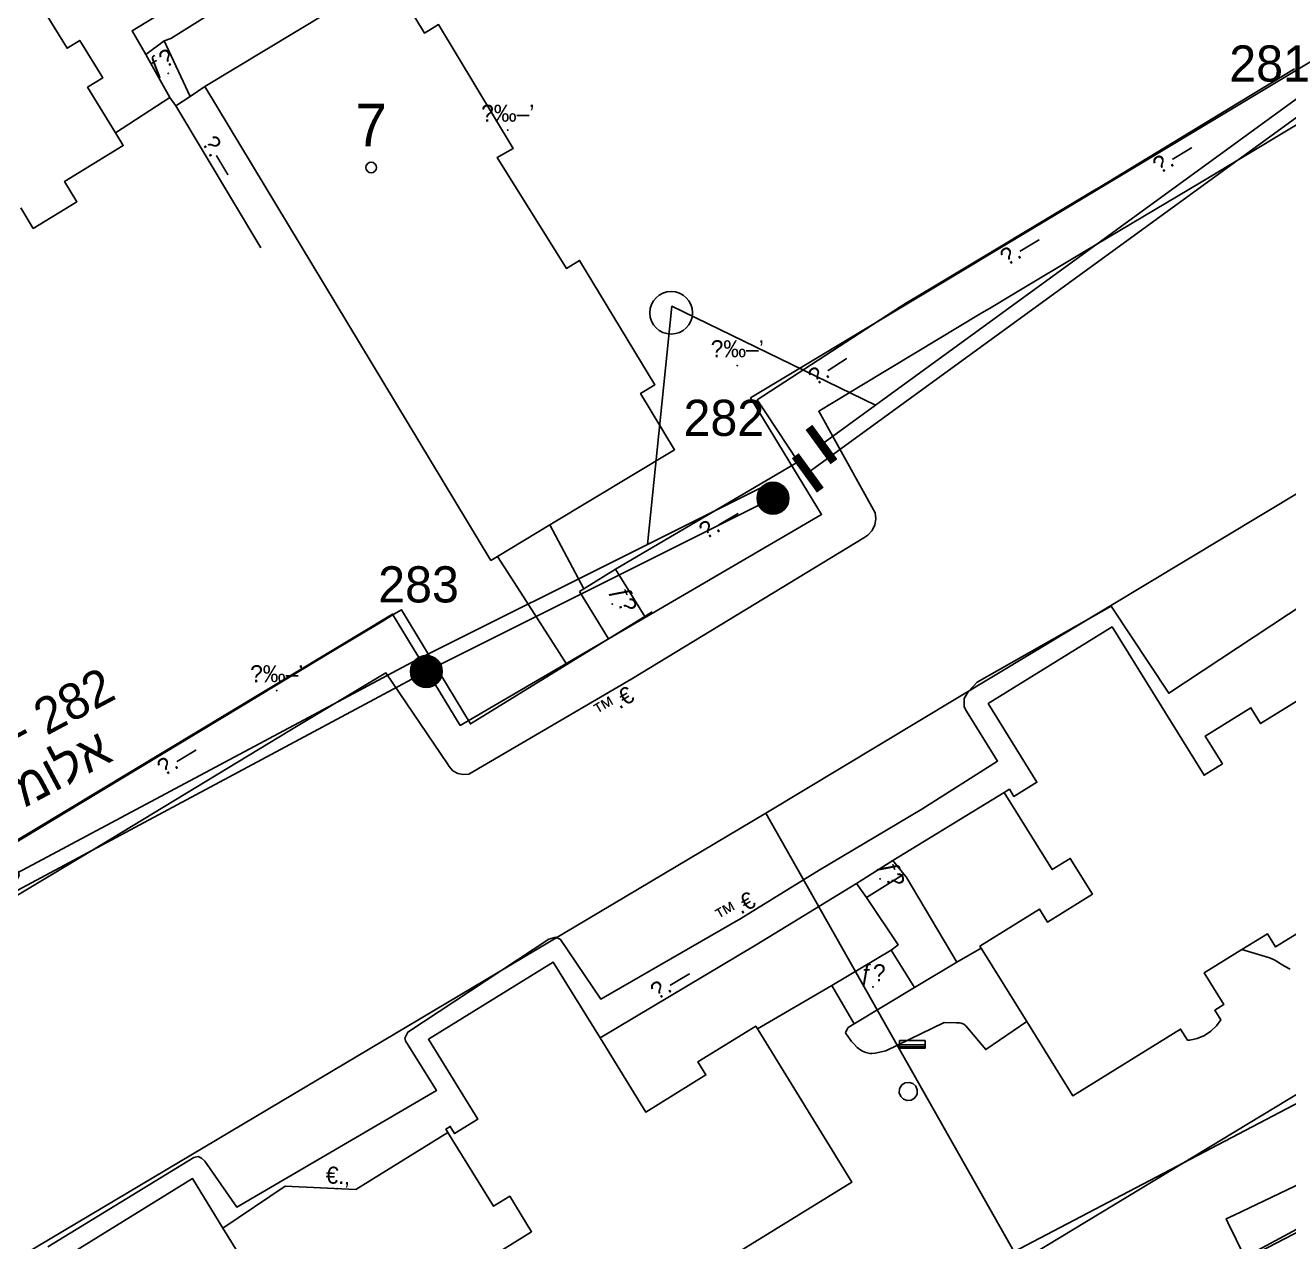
# Model space of a CAD drawing. Header units: metres. Extents: x 218299 to 220222, y 572714 to 574340.
# Drawn here: x 219390.6 to 219449.9, y 573939.9 to 573997.1 of the extents above; entities that cross this region are included whole.
import ezdxf
from ezdxf.enums import TextEntityAlignment as Align

# ---------------------------------------------------------------- set-up
doc = ezdxf.new("R2010")
doc.units = ezdxf.units.M
doc.header["$MEASUREMENT"] = 0
for name, color, linetype in [('1602', 44, 'Continuous'), ('1603', 44, 'Continuous'), ('6021', 110, 'Continuous'), ('6031', 254, 'Continuous'), ('6321', 7, 'Continuous'), ('6515', 7, 'Continuous'), ('6592', 7, 'Continuous'), ('6593', 7, 'Continuous'), ('6901', 3, 'Continuous'), ('A_POINTS', 2, 'Continuous'), ('M2200', 253, 'Continuous'), ('M2401', 7, 'Continuous'), ('M2404', 7, 'Continuous'), ('M2407', 253, 'Continuous'), ('M2412', 253, 'Continuous'), ('M2420', 253, 'Continuous'), ('M2601', 253, 'Continuous'), ('M2602', 253, 'Continuous'), ('M2605', 253, 'Continuous'), ('M2804', 253, 'Continuous'), ('M5202', 253, 'Continuous'), ('M5250', 253, 'Continuous')]:
    doc.layers.add(name, color=color, linetype=linetype)
doc.styles.add('HEBTXT', font='HEBTXT')
doc.styles.add('MAVAT_HEBTXT', font='HEBTXT')

# ---------------------------------------------------------------- blocks, each defined once
blk = doc.blocks.new('6901')
at = {"layer": 'A_POINTS'}
blk.add_circle((0, 0), 0.25, dxfattribs=at)
at = {"color": 0, "style": 'HEBTXT', "flags": 1}
blk.add_attdef('CODE', (-2.918, 6.399), '', height=1.7, dxfattribs=at)
at = {"color": 0, "style": 'HEBTXT'}
for tag, p in [('PATH', (0.169, 4.708)), ('HTCH', (0.169, 2.708))]:
    blk.add_attdef(tag, text='', height=1.7, dxfattribs=at).set_placement(p, align=Align.MIDDLE_CENTER)
blk = doc.blocks.new('6515')
at = {"color": 0, "const_width": 0.4}
blk.add_lwpolyline([(0, 1), (0, -1)], dxfattribs=at)
at = {"color": 0, "style": 'HEBTXT', "flags": 1}
for tag, p in [('POLE_NUM', (0.583, 1.177)), ('POLE_TYPE', (0.591, -1.226))]:
    blk.add_attdef(tag, p, '', height=1.7, dxfattribs=at)
blk = doc.blocks.new('6593')
at = {"color": 0, "const_width": 0.4}
blk.add_lwpolyline([(0, 1), (0, -1)], dxfattribs=at)
at = {"color": 0, "style": 'HEBTXT', "flags": 1}
for tag, p in [('POLE_NUM', (0.583, 1.177)), ('POLE_TYPE', (0.591, -1.226))]:
    blk.add_attdef(tag, p, '', height=1.7, dxfattribs=at)
blk = doc.blocks.new('6321')
at = {"color": 0, "const_width": 0.75}
blk.add_lwpolyline([(-0.375, 0, 1), (0.375, 0, 1)], format="xyb", close=True, dxfattribs=at)
at = {"color": 0}
blk.add_circle((0, 0), 0.75, dxfattribs=at)
at = {"color": 0, "style": 'HEBTXT'}
blk.add_attdef('POLE_NUM', (1.75, 1.75), '', height=1.7, dxfattribs=at)
at = {"color": 0, "style": 'HEBTXT', "flags": 1}
blk.add_attdef('MAP_TYPE', (1.734, -0.717), '', height=1.7, dxfattribs=at)
blk = doc.blocks.new('1603')
at = {"layer": 'A_POINTS'}
blk.add_circle((0, 0), 0.25, dxfattribs=at)
at = {"color": 0, "style": 'HEBTXT'}
blk.add_attdef('PARCEL_NUM', text='', height=2, dxfattribs=at).set_placement((0, 1), align=Align.CENTER)
at = {"color": 0, "style": 'HEBTXT', "flags": 1}
blk.add_attdef('LOT_NUM', text='', height=2, dxfattribs=at).set_placement((0, -2.5), align=Align.CENTER)
blk = doc.blocks.new('M2804')
blk.add_circle((0, 0), 0.025)
at = {"style": 'MAVAT_HEBTXT'}
blk.add_attdef('NAME', text='', height=0.8, dxfattribs=at).set_placement((0, 1.59), align=Align.MIDDLE)
blk = doc.blocks.new('M5202')
blk.add_lwpolyline([(-2, -0.53), (2, -0.53), (2, 0.67), (-2, 0.67)], close=True)
for points in [[(-2, 0), (2, 0)], [(-2, -0.33), (2, -0.33)]]:
    blk.add_lwpolyline(points)
at = {"style": 'MAVAT_HEBTXT', "flags": 1}
for tag, p in [('MARK', (0, 1.92)), ('HEIGHT', (0, -1.78)), ('NAME', (0, -4.35))]:
    blk.add_attdef(tag, text='', height=0.8, dxfattribs=at).set_placement(p, align=Align.MIDDLE)
blk = doc.blocks.new('M2404')
blk.add_circle((0, 0), 0.025)
at = {"style": 'MAVAT_HEBTXT'}
blk.add_attdef('NAME', text='', height=0.8, dxfattribs=at).set_placement((0, 1.59), align=Align.MIDDLE)
blk = doc.blocks.new('M2412')
blk.add_circle((0, 0), 0.025)
at = {"style": 'MAVAT_HEBTXT'}
blk.add_attdef('NAME', text='', height=0.8, dxfattribs=at).set_placement((0, 1.59), align=Align.MIDDLE)
blk = doc.blocks.new('M2602')
blk.add_circle((0, 0), 0.025)
at = {"style": 'MAVAT_HEBTXT'}
blk.add_attdef('NAME', text='', height=0.8, dxfattribs=at).set_placement((0, 1.59), align=Align.MIDDLE)
blk = doc.blocks.new('M2605')
blk.add_circle((0, 0), 0.025)
at = {"style": 'MAVAT_HEBTXT'}
blk.add_attdef('NAME', text='', height=0.8, dxfattribs=at).set_placement((0, 1.59), align=Align.MIDDLE)
blk = doc.blocks.new('111')
at = {"layer": 'M2200'}
for points in [[(219390.043, 574000.051, 598.518), (219392.53, 573996.004, 598.616), (219393.125, 573996.368, 598.091), (219394.203, 573994.605, 598.091), (219393.492, 573994.171, 598.721), (219394.801, 573992.029, 598.557), (219395.169, 573991.428, 598.511), (219392.406, 573989.739, 598.721), (219392.986, 573988.79, 592.211), (219390.936, 573987.537, 592.211), (219390.348, 573988.499, 598.721)], [(219451.027, 573954.831, 598.983), (219449.315, 573953.77, 599.298), (219448.932, 573954.387, 600.138), (219447.737, 573953.647, 600.223), (219445.959, 573952.545, 600.348), (219446.882, 573951.056, 600.138), (219446.457, 573950.793, 600.138), (219446.739, 573950.338, 598.983), (219446.537, 573950.055, 598.872), (219446.278, 573949.809, 598.8), (219445.972, 573949.61, 598.772), (219445.635, 573949.47, 598.79), (219445.284, 573949.395, 598.852), (219445.179, 573949.385, 598.878), (219444.853, 573949.912, 600.033), (219439.787, 573946.772, 600.243), (219437.623, 573950.264, 600.243), (219435.482, 573953.719, 600.243), (219435.473, 573953.733, 600.243), (219435.424, 573953.813, 600.243), (219435.424, 573953.813, 600.243), (219438.216, 573955.544, 600.191), (219438.591, 573954.939, 600.138), (219440.708, 573956.25, 600.086), (219439.668, 573957.929, 600.296), (219438.818, 573957.402, 598.721), (219436.568, 573961.033, 598.826), (219436.568, 573961.033, 598.826), (219436.806, 573961.18, 598.826), (219437.017, 573960.839, 598.826), (219438.099, 573961.51, 598.826), (219435.81, 573965.204, 598.826), (219441.634, 573968.812, 598.931), (219445.953, 573961.841, 600.191), (219446.814, 573962.374, 600.191), (219446.008, 573963.675, 595.151), (219448.156, 573965.006, 595.151), (219448.615, 573964.265, 600.191), (219451.306, 573965.932, 600.191)], [(219392.804, 573939.416, 598.248), (219398.42, 573942.88, 598.35), (219399.851, 573940.559, 598.827), (219402.835, 573935.722, 599.82)], [(219412.077, 573938.977, 600.24), (219414.355, 573940.382, 599.925), (219413.326, 573942.05, 600.135), (219412.565, 573941.581, 598.77), (219410.423, 573945.054, 598.871), (219410.328, 573945.208, 598.875), (219410.533, 573945.335, 598.875), (219410.739, 573945.001, 598.875), (219411.825, 573945.671, 598.56), (219409.508, 573949.427, 598.875), (219415.376, 573953.047, 598.875), (219417.57, 573949.491, 599.565), (219419.718, 573946.009, 600.24), (219422.548, 573947.755, 600.187), (219422.168, 573948.371, 600.292), (219424.488, 573949.802, 600.292), (219424.89, 573950.049, 600.292), (219424.89, 573950.049, 600.292), (219424.964, 573949.928, 600.289), (219424.996, 573949.878, 600.288), (219429.409, 573942.722, 600.082), (219419.648, 573936.702, 600.187)]]:
    blk.add_polyline3d(points, dxfattribs=at)
blk.add_polyline3d([(219412.437, 573971.928, 599.085), (219398.993, 573994.209, 599.085), (219398.993, 573994.209, 599.085), (219407.669, 573999.444, 599.085), (219407.828, 573999.18, 599.085), (219409.317, 573996.713, 599.085), (219409.985, 573997.116, 599.085), (219413.495, 573991.297, 599.085), (219412.732, 573990.865, 599.049), (219415.992, 573985.654, 599.032), (219416.613, 573986.029, 598.98), (219420.139, 573980.185, 598.875), (219419.475, 573979.784, 598.98), (219421.072, 573977.138, 599.085), (219415.213, 573973.603, 599.085), (219412.76, 573972.122, 599.085)], close=True, dxfattribs=at)
at = {"layer": 'M2401'}
for points in [[(219453.931, 573972.059, 595.067), (219444.296, 573965.693, 595.067), (219441.594, 573969.791, 595.067), (219435.287, 573966.218, 595.067), (219434.865, 573965.762, 595.067), (219434.689, 573965.445, 595.067), (219434.689, 573965.053, 595.067), (219434.792, 573964.855, 595.067), (219436.254, 573962.502, 595.067), (219432.697, 573960.238, 595.067), (219427.874, 573957.377, 595.067), (219424.184, 573955.102, 595.067), (219417.606, 573951.319, 595.067), (219415.717, 573954.124, 595.067), (219415.495, 573954.233, 595.067), (219415.172, 573954.13, 595.067), (219408.546, 573949.766, 595.067), (219408.393, 573949.481, 595.067), (219408.433, 573949.358, 595.067), (219409.882, 573947.021, 595.067), (219400.51, 573941.538, 595.067), (219399.007, 573943.709, 595.067), (219398.846, 573943.838, 595.067), (219398.684, 573943.92, 595.067), (219398.48, 573943.875, 595.067), (219391.624, 573939.673, 595.067)], [(219454.15, 573994.718, 585.106), (219445.818, 573989.717, 585.106), (219440.336, 573986.457, 585.106), (219437.093, 573984.514, 585.106), (219435.945, 573983.826, 585.106), (219435.433, 573983.519, 585.106), (219432.394, 573981.686, 585.106), (219429.867, 573980.162, 585.106), (219427.845, 573978.943, 585.106), (219430.499, 573974.175, 585.106), (219430.529, 573973.887, 585.106), (219430.479, 573973.601, 585.106), (219430.354, 573973.34, 585.106), (219430.162, 573973.122, 585.106), (219429.975, 573972.993, 585.106), (219425.692, 573970.394, 585.106), (219419.058, 573966.362, 585.106), (219411.401, 573961.894, 585.106), (219411.141, 573961.868, 585.106), (219410.885, 573961.922, 585.106), (219410.657, 573962.051, 585.106), (219410.478, 573962.242, 585.106), (219410.404, 573962.374, 585.106), (219407.507, 573966.648, 585.106), (219402.989, 573963.937, 585.106), (219393.645, 573958.277, 585.106), (219386.336, 573953.905, 585.106)]]:
    blk.add_polyline3d(points, dxfattribs=at)
at = {"layer": 'M2404'}
for points in [[(219391.624, 573939.673, 593.529), (219398.48, 573943.875, 593.529), (219398.684, 573943.92, 593.529), (219398.846, 573943.838, 593.529), (219399.007, 573943.709, 593.529), (219400.51, 573941.538, 593.529), (219409.882, 573947.021, 593.529), (219408.433, 573949.358, 593.529), (219408.393, 573949.481, 593.529), (219408.546, 573949.766, 593.529), (219415.172, 573954.13, 593.529), (219415.495, 573954.233, 593.529), (219415.717, 573954.124, 593.529), (219417.606, 573951.319, 593.529), (219424.184, 573955.102, 593.529), (219427.874, 573957.377, 593.529), (219432.697, 573960.238, 593.529), (219436.254, 573962.502, 593.529), (219434.792, 573964.855, 593.529), (219434.689, 573965.053, 593.529), (219434.689, 573965.445, 593.529), (219434.865, 573965.762, 593.529), (219435.287, 573966.218, 593.529), (219441.594, 573969.791, 593.529), (219444.296, 573965.693, 593.529), (219453.931, 573972.059, 593.529)], [(219454.15, 573994.718, 585.106), (219445.818, 573989.717, 585.106), (219440.336, 573986.457, 585.106), (219437.093, 573984.514, 585.106), (219435.945, 573983.826, 585.106), (219435.433, 573983.519, 585.106), (219432.394, 573981.686, 585.106), (219429.867, 573980.162, 585.106), (219427.845, 573978.943, 585.106), (219430.499, 573974.175, 585.106), (219430.529, 573973.887, 585.106), (219430.479, 573973.601, 585.106), (219430.354, 573973.34, 585.106), (219430.162, 573973.122, 585.106), (219429.975, 573972.993, 585.106), (219425.692, 573970.394, 585.106), (219419.058, 573966.362, 585.106), (219411.401, 573961.894, 585.106), (219411.141, 573961.868, 585.106), (219410.885, 573961.922, 585.106), (219410.657, 573962.051, 585.106), (219410.478, 573962.242, 585.106), (219410.404, 573962.374, 585.106), (219407.507, 573966.648, 585.106), (219402.989, 573963.937, 585.106), (219393.645, 573958.277, 585.106), (219386.336, 573953.905, 585.106)]]:
    blk.add_polyline3d(points, dxfattribs=at)
at = {"layer": 'M2407'}
for points in [[(219397.093, 573996.351, 584.818), (219397.402, 573996.455, 584.818), (219405.807, 574001.733, 584.608)], [(219397.639, 573993.29, 584.439), (219397.639, 573993.29, 584.439), (219397.362, 573993.688, 584.439), (219397.362, 573993.688, 584.439), (219394.801, 573992.029, 584.439)], [(219412.76, 573972.122, 584.674), (219413.695, 573970.663, 584.674)], [(219413.695, 573970.663, 584.674), (219415.655, 573967.605, 584.674)], [(219415.655, 573967.605, 584.674), (219416.014, 573967.044, 584.674)], [(219449.999, 573952.722, 588.418), (219449.742, 573952.858, 588.418), (219449.578, 573952.963, 588.418), (219449.358, 573953.104, 588.418), (219449.246, 573953.168, 588.418), (219449.072, 573953.249, 588.418), (219448.98, 573953.28, 588.418), (219447.737, 573953.647, 588.418)], [(219431.951, 573957.057, 586.644), (219434.331, 573953.047, 586.539), (219434.331, 573953.047, 586.539)], [(219430.125, 573956.04, 586.644), (219431.576, 573953.869, 586.749), (219431.255, 573953.623, 586.749)], [(219429.225, 573949.978, 588.349), (219429.117, 573949.772, 588.349), (219429.11, 573949.75, 588.349), (219429.116, 573949.704, 588.349), (219429.212, 573949.568, 588.349), (219429.395, 573949.32, 588.349), (219429.492, 573949.209, 588.349), (219429.654, 573949.049, 588.349), (219429.82, 573948.919, 588.349), (219429.909, 573948.867, 588.349), (219430.055, 573948.807, 588.349), (219430.25, 573948.763, 588.349), (219430.348, 573948.758, 588.349), (219430.493, 573948.773, 588.349), (219431.008, 573948.886, 588.349), (219433.743, 573950.223, 588.349), (219434.32, 573950.21, 588.349), (219434.464, 573950.199, 588.349), (219434.536, 573950.186, 588.349), (219434.639, 573950.153, 588.349), (219434.728, 573950.099, 588.349), (219434.764, 573950.062, 588.349), (219435.695, 573948.945, 588.349), (219437.623, 573950.264, 588.349)], [(219447.367, 573941.167, 588.339), (219454.841, 573944.733, 588.339)], [(219447.072, 573940.825, 588.339), (219446.992, 573940.988, 588.339), (219447.367, 573941.167, 588.339)], [(219447.875, 573939.193, 588.339), (219447.072, 573940.825, 588.339)]]:
    blk.add_polyline3d(points, dxfattribs=at)
at = {"layer": 'M2412'}
for points in [[(219397.362, 573993.688, 584.398), (219396.221, 573995.715, 584.503), (219396.221, 573995.715, 584.503), (219397.093, 573996.351, 584.923), (219398.306, 573993.742, 584.923), (219397.639, 573993.29, 584.398)], [(219416.611, 573970.471, 585.133), (219416.812, 573970.595, 585.238), (219418.304, 573971.519, 585.868), (219419.683, 573969.305, 585.868), (219417.962, 573968.245, 585.028)], [(219429.628, 573956.75, 586.498), (219431.332, 573957.828, 586.498), (219431.847, 573957.187, 586.708), (219430.086, 573956.095, 586.708)], [(219429.507, 573950.148, 588.388), (219428.47, 573951.961, 588.388), (219431.255, 573953.623, 587.128), (219431.255, 573953.623, 587.128), (219432.351, 573951.857, 587.128), (219432.351, 573951.857, 587.128)]]:
    blk.add_polyline3d(points, close=True, dxfattribs=at)
at = {"layer": 'M2420'}
blk.add_lwpolyline([(219316.036, 573867.423), (219367.59, 573898.12), (219408.3, 573924.38), (219456.91, 573949.88), (219513.91, 573985.19), (219526.5, 573988.31), (219573, 574012.19), (219574.5, 574016.38)], dxfattribs=at)
at = {"layer": 'M2601'}
blk.add_polyline3d([(219416.812, 573970.595, 585.763), (219415.213, 573973.603, 585.868)], dxfattribs=at)
at = {"layer": 'M2602'}
blk.add_polyline3d([(219410.423, 573945.054, 586.434), (219406.091, 573942.373, 586.224), (219402.779, 573942.53, 586.014), (219399.851, 573940.559, 586.014)], dxfattribs=at)
at = {"layer": 'M2605'}
for points in [[(219397.093, 573996.351, 584.923), (219396.221, 573995.715, 584.923), (219395.581, 573996.824, 584.818), (219405.209, 574002.702, 584.713), (219405.807, 574001.733, 584.608)], [(219450.199, 573995.036, 586.393), (219447.626, 573993.472, 586.393)], [(219398.993, 573994.209, 585.028), (219398.306, 573993.742, 584.921), (219397.639, 573993.29, 584.818), (219397.639, 573993.29, 584.818), (219397.639, 573993.29, 584.818), (219401.624, 573986.625, 584.818)], [(219447.626, 573993.472, 586.393), (219441.022, 573989.46, 586.393), (219440.774, 573989.311, 586.393)], [(219440.774, 573989.311, 586.393), (219433.29, 573984.829, 586.393)], [(219433.29, 573984.829, 586.393), (219431.965, 573984.036, 586.393), (219431.672, 573983.845, 586.384)], [(219431.672, 573983.845, 586.384), (219424.957, 573979.477, 586.183), (219425.387, 573978.823, 586.183)], [(219425.387, 573978.823, 586.183), (219426.875, 573976.563, 586.183), (219418.304, 573971.519, 585.973), (219418.304, 573971.519, 585.973), (219416.812, 573970.595, 585.695), (219416.812, 573970.595, 585.695), (219416.611, 573970.471, 585.658)], [(219407.884, 573969.404, 585.864), (219407.328, 573969.068, 585.859)], [(219420.026, 573969.517, 585.868), (219419.683, 573969.305, 585.876), (219417.962, 573968.245, 585.918), (219416.014, 573967.044, 585.966), (219411.477, 573964.248, 586.078), (219408.237, 573969.617, 585.868), (219407.884, 573969.404, 585.864)], [(219407.328, 573969.068, 585.859), (219404.995, 573967.661, 585.836)], [(219404.995, 573967.661, 585.836), (219401.632, 573965.632, 585.803)], [(219401.577, 573965.599, 585.803), (219393.253, 573960.576, 585.722)], [(219401.632, 573965.632, 585.803), (219401.577, 573965.599, 585.803)], [(219436.568, 573961.033, 586.644), (219431.332, 573957.828, 586.498), (219431.847, 573957.187, 586.706), (219431.951, 573957.057, 586.749), (219431.951, 573957.057, 586.749)], [(219393.253, 573960.576, 585.722), (219388.524, 573957.723, 585.676)], [(219430.125, 573956.04, 586.749), (219430.125, 573956.04, 586.749), (219430.086, 573956.095, 586.749), (219429.628, 573956.75, 586.749), (219429.628, 573956.75, 586.749), (219429.628, 573956.75, 586.749), (219424.904, 573953.861, 586.644), (219417.57, 573949.491, 586.644)], [(219429.225, 573949.978, 588.349), (219429.507, 573950.148, 588.388), (219432.351, 573951.857, 588.298), (219434.331, 573953.047, 588.298), (219435.482, 573953.719, 588.208)], [(219428.47, 573951.961, 588.388), (219424.964, 573949.928, 588.388)], [(219455.078, 573942.932, 589.438), (219450.926, 573940.83, 589.438), (219447.875, 573939.193, 589.648), (219447.875, 573939.193, 589.648), (219447.875, 573939.193, 589.648), (219448.346, 573938.283, 589.648), (219448.346, 573938.283, 589.648), (219448.46, 573938.063, 589.648)]]:
    blk.add_polyline3d(points, dxfattribs=at)
at = {"layer": 'M5250'}
blk.add_polyline3d([(219432.458, 573946.812, 588.335), (219432.35, 573946.662, 588.335), (219432.19, 573946.571, 588.335), (219432.005, 573946.555, 588.335), (219431.831, 573946.617, 588.335), (219431.699, 573946.747, 588.335), (219431.634, 573946.919, 588.335), (219431.646, 573947.104, 588.335), (219431.653, 573947.127, 588.335), (219431.754, 573947.281, 588.335), (219431.911, 573947.38, 588.335), (219432.094, 573947.404, 588.335), (219432.271, 573947.349, 588.335), (219432.408, 573947.226, 588.335), (219432.481, 573947.056, 588.335), (219432.477, 573946.871, 588.335), (219432.458, 573946.812, 588.335)], dxfattribs=at)
at = {"layer": 'M2404'}
ref = blk.add_blockref('M2404', (219417.923, 573965.699), dxfattribs=dict(at, xscale=0.5, yscale=0.5, zscale=0.5))
ref.add_attrib('NAME', '™.€', dxfattribs={"layer": '0', "height": 0.8, "rotation": 30.26463, "style": 'MAVAT_HEBTXT'}).set_placement((219418.2, 573965.224), align=Align.MIDDLE)
ref = blk.add_blockref('M2404', (219424.184, 573955.102), dxfattribs=dict(at, xscale=0.5, yscale=0.5, zscale=0.5))
ref.add_attrib('NAME', '™.€', dxfattribs={"layer": '0', "height": 0.8, "rotation": 29.90526, "style": 'MAVAT_HEBTXT'}).set_placement((219423.909, 573955.579), align=Align.MIDDLE)
at = {"layer": 'M2412'}
ref = blk.add_blockref('M2412', (219397.28, 573994.823), dxfattribs=dict(at, xscale=0.5, yscale=0.5, zscale=0.5))
ref.add_attrib('NAME', 'ƒ\x8e', dxfattribs={"layer": '0', "height": 0.8, "rotation": 31.13099, "style": 'MAVAT_HEBTXT'}).set_placement((219396.996, 573995.294), align=Align.MIDDLE)
ref = blk.add_blockref('M2412', (219418.142, 573969.882), dxfattribs=dict(at, xscale=0.5, yscale=0.5, zscale=0.5))
ref.add_attrib('NAME', 'ƒ\x8e', dxfattribs={"layer": '0', "height": 0.8, "rotation": 290.98527, "style": 'MAVAT_HEBTXT'}).set_placement((219418.655, 573970.079), align=Align.MIDDLE)
ref = blk.add_blockref('M2412', (219430.728, 573956.966), dxfattribs=dict(at, xscale=0.5, yscale=0.5, zscale=0.5))
ref.add_attrib('NAME', 'ƒ\x8e', dxfattribs={"layer": '0', "height": 0.8, "rotation": 290.98527, "style": 'MAVAT_HEBTXT'}).set_placement((219431.241, 573957.163), align=Align.MIDDLE)
ref = blk.add_blockref('M2412', (219430.397, 573951.893), dxfattribs=dict(at, xscale=0.5, yscale=0.5, zscale=0.5))
ref.add_attrib('NAME', 'ƒ\x8e', dxfattribs={"layer": '0', "height": 0.8, "style": 'MAVAT_HEBTXT'}).set_placement((219430.397, 573952.443), align=Align.MIDDLE)
at = {"layer": 'M2602'}
ref = blk.add_blockref('M2602', (219405.217, 573942.415), dxfattribs=dict(at, xscale=0.5, yscale=0.5, zscale=0.5))
ref.add_attrib('NAME', '€.‚', dxfattribs={"layer": '0', "height": 0.8, "rotation": 357.29174, "style": 'MAVAT_HEBTXT'}).set_placement((219405.243, 573942.964), align=Align.MIDDLE)
at = {"layer": 'M2605'}
ref = blk.add_blockref('M2605', (219399.208, 573990.665), dxfattribs=dict(at, xscale=0.5, yscale=0.5, zscale=0.5))
ref.add_attrib('NAME', '\x9a.—', dxfattribs={"layer": '0', "height": 0.8, "rotation": 300.87495, "style": 'MAVAT_HEBTXT'}).set_placement((219399.68, 573990.948), align=Align.MIDDLE)
ref = blk.add_blockref('M2605', (219444.2, 573991.391), dxfattribs=dict(at, xscale=0.5, yscale=0.5, zscale=0.5))
ref.add_attrib('NAME', '\x9a.—', dxfattribs={"layer": '0', "height": 0.8, "rotation": 31.28473, "style": 'MAVAT_HEBTXT'}).set_placement((219444.486, 573990.921), align=Align.MIDDLE)
ref = blk.add_blockref('M2605', (219437.032, 573987.07), dxfattribs=dict(at, xscale=0.5, yscale=0.5, zscale=0.5))
ref.add_attrib('NAME', '\x9a.—', dxfattribs={"layer": '0', "height": 0.8, "rotation": 30.9158, "style": 'MAVAT_HEBTXT'}).set_placement((219437.314, 573986.598), align=Align.MIDDLE)
ref = blk.add_blockref('M2605', (219427.987, 573981.448), dxfattribs=dict(at, xscale=0.5, yscale=0.5, zscale=0.5))
ref.add_attrib('NAME', '\x9a.—', dxfattribs={"layer": '0', "height": 0.8, "rotation": 33.0445, "style": 'MAVAT_HEBTXT'}).set_placement((219428.286, 573980.987), align=Align.MIDDLE)
ref = blk.add_blockref('M2605', (219422.886, 573974.216), dxfattribs=dict(at, xscale=0.5, yscale=0.5, zscale=0.5))
ref.add_attrib('NAME', '\x9a.—', dxfattribs={"layer": '0', "height": 0.8, "rotation": 30.47773, "style": 'MAVAT_HEBTXT'}).set_placement((219423.165, 573973.742), align=Align.MIDDLE)
ref = blk.add_blockref('M2605', (219397.415, 573963.088), dxfattribs=dict(at, xscale=0.5, yscale=0.5, zscale=0.5))
ref.add_attrib('NAME', '\x9a.—', dxfattribs={"layer": '0', "height": 0.8, "rotation": 31.10347, "style": 'MAVAT_HEBTXT'}).set_placement((219397.699, 573962.617), align=Align.MIDDLE)
ref = blk.add_blockref('M2605', (219421.163, 573951.632), dxfattribs=dict(at, xscale=0.5, yscale=0.5, zscale=0.5))
ref.add_attrib('NAME', '\x9a.—', dxfattribs={"layer": '0', "height": 0.8, "rotation": 30.78797, "style": 'MAVAT_HEBTXT'}).set_placement((219420.881, 573952.105), align=Align.MIDDLE)
at = {"layer": 'M2804'}
ref = blk.add_blockref('M2804', (219413.233, 573992.155, 602.414), dxfattribs=dict(at, xscale=0.5, yscale=0.5, zscale=0.5))
ref.add_attrib('NAME', '\x8d‰–’', dxfattribs={"layer": '0', "height": 0.8, "style": 'MAVAT_HEBTXT'}).set_placement((219413.233, 573992.951, 602.414), align=Align.MIDDLE)
ref = blk.add_blockref('M2804', (219424.021, 573981.088, 595.274), dxfattribs=dict(at, xscale=0.5, yscale=0.5, zscale=0.5))
ref.add_attrib('NAME', '\x8d‰–’', dxfattribs={"layer": '0', "height": 0.8, "style": 'MAVAT_HEBTXT'}).set_placement((219424.021, 573981.884, 595.274), align=Align.MIDDLE)
ref = blk.add_blockref('M2804', (219402.378, 573965.817, 588.134), dxfattribs=dict(at, xscale=0.5, yscale=0.5, zscale=0.5))
ref.add_attrib('NAME', '\x8d‰–’', dxfattribs={"layer": '0', "height": 0.8, "style": 'MAVAT_HEBTXT'}).set_placement((219402.378, 573966.613, 588.134), align=Align.MIDDLE)
at = {"layer": 'M5202', "xscale": 0.3, "yscale": 0.3, "zscale": 0.3}
blk.add_blockref('M5202', (219432.248, 573949.166, 588.219), dxfattribs=at)
blk = doc.blocks.new('6592')
at = {"color": 0}
blk.add_circle((0, 0), 1, dxfattribs=at)
at = {"color": 0, "style": 'HEBTXT'}
blk.add_attdef('BOX_NAME', (1.5, 1.5), '', height=1.7, dxfattribs=at)
at = {"color": 0, "style": 'HEBTXT', "flags": 1}
for tag, p in [('POLE_NUM', (1.47, -0.997)), ('POLE_TYPE', (1.47, -3.497))]:
    blk.add_attdef(tag, p, '', height=1.7, dxfattribs=at)

msp = doc.modelspace()

# ---------------------------------------------------------------- linework, layer by layer
at = {"layer": '1602'}
for points in [[(219362.9299, 573937.9457), (219366.8933, 573940.4827), (219364.9756, 573943.6203), (219407.824, 573969.4136), (219410.9985, 573964.1785), (219427.9792, 573974.0991), (219424.6459, 573979.5721), (219467.5736, 574005.3653)], [(219467.5736, 574005.3653), (219424.6459, 573979.5721), (219427.9792, 573974.0991), (219410.9985, 573964.1785), (219407.824, 573969.4136), (219364.9756, 573943.6203), (219366.8933, 573940.4827), (219362.9299, 573937.9457)], [(219479.1603, 573992.4373), (219425.3618, 573960.0569), (219364.1995, 573923.6808)], [(219489.3996, 573960.6283), (219446.8683, 573938.5637), (219447.1858, 573937.8498), (219440.0634, 573934.9535), (219450.0445, 573914.9239), (219448.0608, 573913.9714), (219407.91, 573893.0974), (219370.9332, 573873.8108), (219369.7427, 573876.1111), (219351.7304, 573866.5075), (219324.4681, 573851.2625), (219324.4383, 573851.317), (219315.0911, 573871.5327), (219349.8834, 573892.56), (219353.8176, 573889.283), (219356.9092, 573891.0273), (219376.6031, 573902.6106), (219437.3039, 573938.9762), (219497.3748, 573975.3068)]]:
    msp.add_lwpolyline(points, dxfattribs=at)
for points in [[(219479.1603, 573992.4373), (219481.938, 573987.8368), (219488.0479, 573991.1703), (219488.7622, 573990.0598), (219497.3748, 573975.3068), (219437.3039, 573938.9762), (219425.3618, 573960.0569)], [(219486.2794, 573915.7211), (219487.2348, 573914.016), (219472.4977, 573908.4191), (219457.2668, 573900.8842), (219450.0445, 573914.9239), (219440.0634, 573934.9535), (219447.1858, 573937.8498), (219446.8683, 573938.5637), (219489.3996, 573960.6283), (219506.8918, 573926.6488), (219488.755, 573917.1042)], [(219376.6031, 573902.6106), (219367.6831, 573918.2459), (219364.1995, 573923.6808), (219425.3618, 573960.0569), (219437.3039, 573938.9762)]]:
    msp.add_lwpolyline(points, close=True, dxfattribs=at)
at = {"layer": '6021'}
for points in [[(219489.1565, 574012.9119), (219486.2798, 574011.4779), (219453.756, 573995.2655), (219427.335, 573976.0452)], [(219425.6977, 573974.8541), (219409.4068, 573966.7121), (219379.1411, 573950.5161), (219346.3145, 573926.1576), (219338.122, 573920.117)]]:
    msp.add_lwpolyline(points, dxfattribs=at)
at = {"layer": '6031'}
for points in [[(219427.9765, 573977.3802), (219430.5144, 573979.2259), (219453.3441, 573995.829), (219487.5372, 574013.2101)], [(219342.9868, 573924.9206), (219344.4606, 573926.0025), (219378.5946, 573951.0585), (219408.9846, 573967.2719), (219419.8073, 573972.6796), (219425.2579, 573975.4031)]]:
    msp.add_lwpolyline(points, dxfattribs=at)
at = {"layer": '6592'}
for points in [[(219419.8073, 573972.6796), (219420.9445, 573983.8772), (219430.5144, 573979.2259)], [(219420.9134, 573983.5714), (219420.9445, 573983.8772), (219430.5144, 573979.2259)]]:
    msp.add_lwpolyline(points, dxfattribs=at)

# ---------------------------------------------------------------- block references
msp.add_blockref('111', (0, 0))
at = {"layer": '1603'}
msp.add_blockref('1603', (219406.8156, 573990.401), dxfattribs=at).add_auto_attribs({'PARCEL_NUM': '7'})
at = {"layer": '6321'}
ref = msp.add_blockref('6321', (219453.756, 573995.2655), dxfattribs=at)
ref.add_attrib('POLE_NUM', '281', (219447.1391, 573994.437), dxfattribs={"layer": '0', "color": 0, "height": 1.7, "style": 'HEBTXT'})
ref = msp.add_blockref('6321', (219425.6977, 573974.8541), dxfattribs=at)
ref.add_attrib('POLE_NUM', '282', (219421.4928, 573977.785), dxfattribs={"layer": '0', "color": 0, "height": 1.7, "style": 'HEBTXT'})
ref = msp.add_blockref('6321', (219409.4068, 573966.7121), dxfattribs=at)
ref.add_attrib('POLE_NUM', '283', (219407.1457, 573969.9583), dxfattribs={"layer": '0', "color": 0, "height": 1.7, "style": 'HEBTXT'})
at = {"layer": '6515', "rotation": 36.03507193998888}
msp.add_blockref('6515', (219427.335, 573976.0452), dxfattribs=at)
at = {"layer": '6592', "linetype": 'Continuous', "rotation": 84.20106868997401}
msp.add_blockref('6592', (219420.9134, 573983.5714), dxfattribs=at)
at = {"layer": '6593', "rotation": 36.02670280998889}
msp.add_blockref('6593', (219427.9765, 573977.3802), dxfattribs=at)
at = {"layer": '6901'}
ref = msp.add_blockref('6901', (219390.0183, 573957.1532), dxfattribs=dict(at, rotation=28.0804))
ref.add_attrib('PATH', '16/442RD - 282', dxfattribs={"layer": '0', "color": 0, "height": 1.7, "rotation": 28.0804, "style": 'HEBTXT'}).set_placement((219387.4341, 573962.4447), align=Align.MIDDLE_CENTER)
ref.add_attrib('HTCH', '(25)םוינימולא', dxfattribs={"layer": '0', "color": 0, "height": 1.7, "rotation": 28.0804, "style": 'HEBTXT'}).set_placement((219388.6109, 573960.239), align=Align.MIDDLE_CENTER)

doc.saveas('drawing.dxf')
